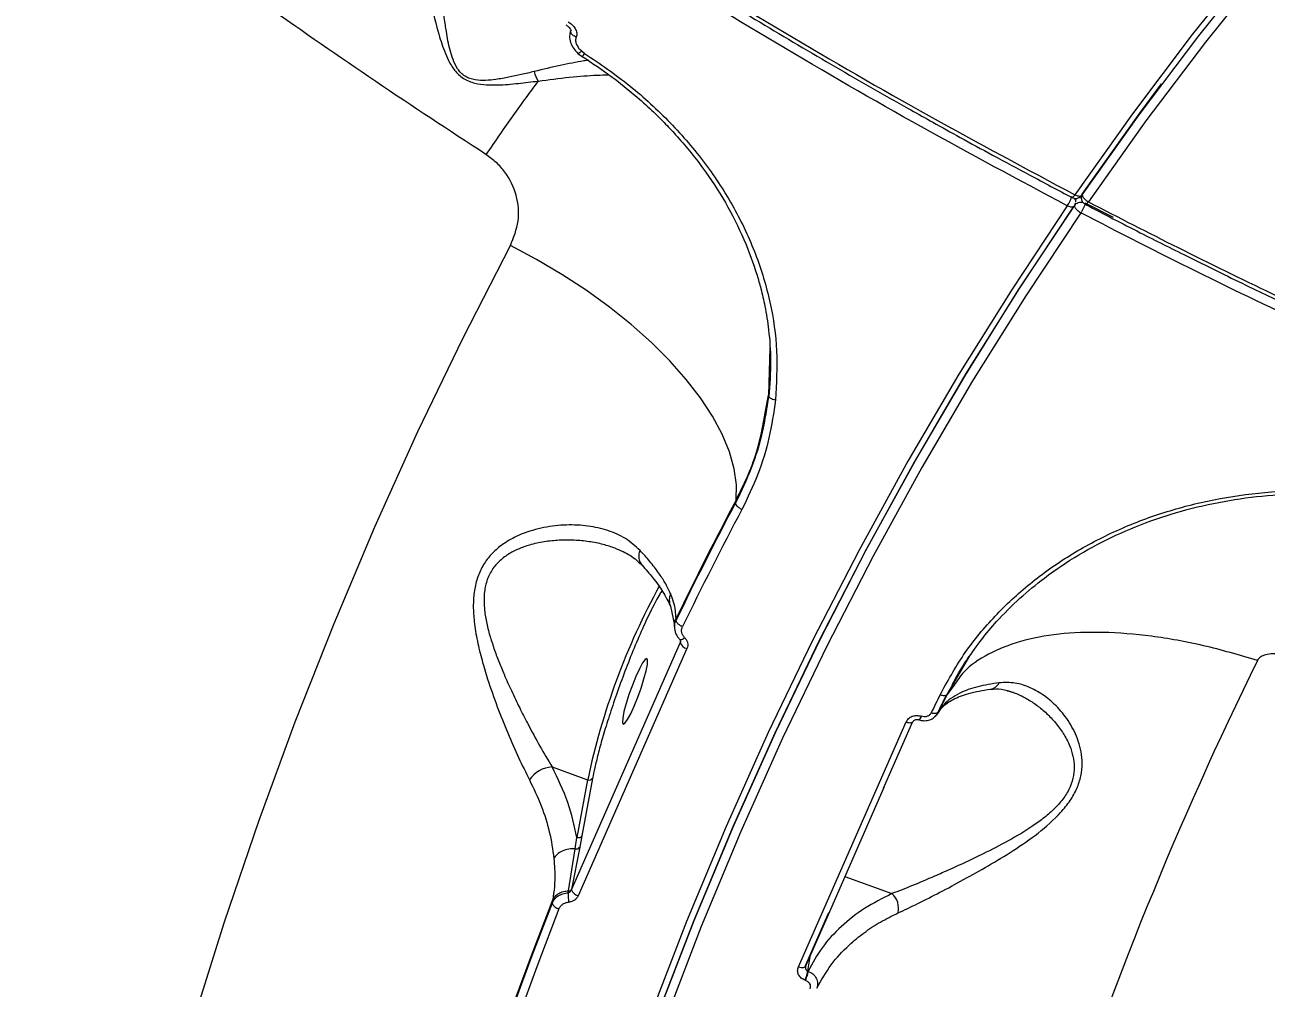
# Model space of a CAD drawing. Header units: millimetres. Extents: x -5609 to 5139, y -3980 to 3221.
# Drawn here: x 1933.6 to 2094, y 530.4 to 654.7 of the extents above; entities that cross this region are included whole.
import ezdxf

# ---------------------------------------------------------------- set-up
doc = ezdxf.new("R2010")
doc.units = ezdxf.units.MM
for name, color, linetype in [('DIKOM_ОБЪЕКТ', 7, 'Continuous'), ('DIKOM_РАЗМЕР_ЗОНА', 7, 'Continuous'), ('DIKOM_РАЗМЕР_ОБЪЕКТА', 7, 'Continuous')]:
    doc.layers.add(name, color=color, linetype=linetype)
doc.styles.add('style1', font='arial.ttf', dxfattribs={"width": 0.8})
doc.dimstyles.new('1-50', dxfattribs={"dimtxt": 300, "dimasz": 200, "dimexe": 100, "dimexo": 0, "dimgap": 100, "dimtad": 1, "dimtxsty": 'style1', "dimcen": 200, "dimclrd": 7, "dimclre": 7, "dimclrt": 7, "dimadec": 1, "dimazin": 2, "dimtfac": 1, "dimtmove": 0, "dimatfit": 2, "dimfxl": 0, "dimlwd": 25, "dimlwe": 18, "dimarcsym": 0})

# ---------------------------------------------------------------- blocks, each defined once
blk = doc.blocks.new('A$Cc336a1e3')
at = {"color": 7, "linetype": 'Continuous', "lineweight": 15}
for p, q in [((4825.26, 1923.96), (4825.8, 1923.56)), ((4826.12, 1923.95), (4825.72, 1924.26)), ((4889.56, 1904.8), (4889.63, 1905.24)), ((4890.26, 1905.54), (4890.41, 1905.76)), ((4849.6, 1878.45), (4849.88, 1879.81)), ((4849.89, 1879.71), (4849.68, 1878.22)), ((4845.68, 1866.3), (4845.63, 1865.95)), ((4837.22, 1852.57), (4837.73, 1850.12)), ((4837.93, 1850.78), (4837.93, 1851.02)), ((4837.73, 1850.12), (4837.74, 1849.87)), ((4824.43, 1815.98), (4838.49, 1847.93)), ((4838.49, 1847.93), (4838.49, 1848.06)), ((4839.34, 1847.12), (4825.29, 1815.2)), ((4873.86, 1842.4), (4872.94, 1841.18)), ((4869.29, 1837.93), (4869.32, 1837.92)), ((4869.61, 1838.38), (4869.63, 1838.37)), ((4871.32, 1838.3), (4871.6, 1838.56)), ((4871.8, 1838.87), (4871.68, 1838.76)), ((4853.74, 1806.03), (4867.66, 1837.64)), ((4864.73, 1829.1), (4868.5, 1837.62)), ((4821.91, 1831.84), (4826.51, 1830.18)), ((4826.51, 1830.18), (4825.12, 1822.74)), ((4827.15, 1830.36), (4825.76, 1822.92)), ((4857.78, 1813.19), (4864.83, 1829.22)), ((4824.92, 1821.27), (4825.12, 1822.74)), ((4825.76, 1822.92), (4825.48, 1821.46)), ((4824.04, 1815.84), (4824.92, 1821.27)), ((4825.48, 1821.46), (4824.44, 1816.06)), ((4824, 1815.59), (4824.04, 1815.84)), ((4824.44, 1816.06), (4824.43, 1815.98)), ((4822, 1814.67), (4821.93, 1814.24)), ((4854.58, 1806), (4857.67, 1813.06)), ((4854.64, 1806), (4854.64, 1806.06)), ((4854.63, 1804.29), (4854.6, 1804.3)), ((4854.98, 1805.48), (4854.95, 1805.49))]:
    blk.add_line(p, q, dxfattribs=at)
at = {"color": 8, "linetype": 'Continuous', "lineweight": 15}
for p, q in [((4889.57, 1905.24), (4889.53, 1904.98)), ((4890.29, 1905.28), (4890.3, 1905.47)), ((4894.46, 1902.77), (4890.79, 1904.62)), ((4850.04, 1885.95), (4849.88, 1879.81)), ((4838.49, 1848.06), (4838.49, 1848.22)), ((4838.51, 1848.14), (4838.49, 1848.06)), ((4872.94, 1841.18), (4875.9, 1846.19)), ((4859.75, 1817.68), (4865.83, 1815.48)), ((4854.68, 1806.16), (4857.78, 1813.19)), ((4854.95, 1805.49), (4855.31, 1807.58))]:
    blk.add_line(p, q, dxfattribs=at)
at = {"color": 7, "linetype": 'Continuous', "lineweight": 15, "flags": 128}
for points in [[(5094, 2063.45), (5082.37, 2059.21), (5070.89, 2054.61), (5059.57, 2049.67), (5048.4, 2044.38), (5037.4, 2038.74), (5026.57, 2032.77), (5015.92, 2026.46), (5005.46, 2019.83), (4995.19, 2012.86), (4985.13, 2005.58), (4975.27, 1997.97), (4965.62, 1990.06), (4956.2, 1981.84), (4947, 1973.31), (4938.04, 1964.49), (4929.32, 1955.38), (4920.83, 1945.99), (4912.6, 1936.32), (4904.63, 1926.38), (4896.91, 1916.17), (4889.46, 1905.7)], [(5095.12, 2062.07), (5083.53, 2057.84), (5072.09, 2053.26), (5060.79, 2048.33), (5049.66, 2043.05), (5038.69, 2037.44), (5027.89, 2031.48), (5017.28, 2025.19), (5006.85, 2018.57), (4996.61, 2011.63), (4986.58, 2004.37), (4976.75, 1996.79), (4967.13, 1988.9), (4957.74, 1980.7), (4948.57, 1972.2), (4939.63, 1963.41), (4930.94, 1954.33), (4922.48, 1944.96), (4914.27, 1935.32), (4906.32, 1925.41), (4898.63, 1915.23), (4891.2, 1904.79)], [(5055.94, 2047.44), (5049.05, 2044.13), (5038.06, 2038.5), (5027.24, 2032.54), (5016.6, 2026.23), (5006.15, 2019.6), (4995.89, 2012.64), (4985.84, 2005.36), (4975.99, 1997.77), (4966.35, 1989.86), (4956.94, 1981.64), (4947.75, 1973.13), (4938.79, 1964.32), (4930.07, 1955.21), (4921.6, 1945.83), (4913.38, 1936.17), (4905.41, 1926.23), (4897.7, 1916.03), (4890.26, 1905.57)], [(4809.04, 1699.28), (4810.46, 1707.52), (4813.08, 1721.1), (4816.02, 1734.55), (4819.28, 1747.85), (4822.86, 1761.01), (4826.75, 1774.01), (4830.95, 1786.85), (4835.46, 1799.51), (4840.28, 1812), (4845.4, 1824.29), (4850.82, 1836.38), (4856.54, 1848.27), (4862.55, 1859.95), (4868.85, 1871.4), (4875.43, 1882.62), (4882.29, 1893.61), (4889.32, 1904.19)], [(4845.68, 1866.3), (4845.73, 1868.25), (4845.44, 1870.33), (4844.83, 1872.52), (4843.89, 1874.78), (4842.64, 1877.11), (4841.09, 1879.48), (4839.24, 1881.87), (4837.12, 1884.26), (4834.75, 1886.63), (4832.15, 1888.95), (4829.33, 1891.2), (4826.34, 1893.37), (4823.19, 1895.43), (4819.91, 1897.36), (4816.54, 1899.15)], [(4850.77, 1879.21), (4850.58, 1879.24), (4850.41, 1879.29), (4850.25, 1879.36), (4850.11, 1879.43), (4850, 1879.52), (4849.93, 1879.62), (4849.89, 1879.71), (4849.88, 1879.81)], [(4832.52, 1839.68), (4832.98, 1840.82), (4833.42, 1842.02), (4833.79, 1843.19), (4834.07, 1844.24), (4834.23, 1845.06), (4834.26, 1845.61), (4834.16, 1845.83), (4833.94, 1845.71), (4833.61, 1845.26), (4833.21, 1844.51), (4832.75, 1843.53), (4832.29, 1842.39), (4831.85, 1841.18), (4831.48, 1840.01), (4831.2, 1838.97), (4831.04, 1838.14), (4831.01, 1837.59), (4831.11, 1837.37), (4831.33, 1837.49), (4831.66, 1837.94), (4832.07, 1838.69), (4832.52, 1839.68)], [(4802.74, 1755.85), (4804.8, 1763.39), (4806.96, 1770.87), (4809.22, 1778.31), (4811.58, 1785.69), (4814.04, 1793.02), (4816.59, 1800.29), (4819.25, 1807.51), (4822, 1814.67)], [(4821.93, 1814.24), (4819.19, 1807.12), (4816.55, 1799.94), (4814.01, 1792.7), (4811.56, 1785.41), (4809.21, 1778.06), (4806.97, 1770.67), (4804.82, 1763.22), (4802.77, 1755.72)], [(4822.8, 1813.5), (4820.07, 1806.39), (4817.43, 1799.22), (4814.89, 1792), (4812.45, 1784.73), (4810.11, 1777.4), (4807.87, 1770.02), (4805.72, 1762.58), (4803.68, 1755.1)]]:
    blk.add_lwpolyline(points, dxfattribs=at)
at = {"color": 8, "linetype": 'Continuous', "lineweight": 15, "flags": 128}
for points in [[(4825.26, 1923.96), (4825.26, 1923.96), (4825.31, 1923.96), (4825.38, 1923.99), (4825.47, 1924.05), (4825.59, 1924.14), (4825.72, 1924.26)], [(4890.41, 1905.78), (4897.86, 1916.24), (4900.66, 1920.02)], [(4888.48, 1904.28), (4881.34, 1893.52), (4874.47, 1882.53), (4867.89, 1871.3), (4861.58, 1859.84), (4855.57, 1848.16), (4849.85, 1836.26), (4844.42, 1824.16), (4839.3, 1811.86), (4834.48, 1799.37), (4829.96, 1786.7), (4825.76, 1773.85), (4821.86, 1760.84), (4818.28, 1747.67), (4815.02, 1734.36), (4812.08, 1720.9), (4809.46, 1707.32), (4808.16, 1699.8)], [(4889.28, 1904.15), (4882.14, 1893.41), (4875.28, 1882.42), (4868.7, 1871.2), (4862.4, 1859.75), (4856.39, 1848.08), (4850.68, 1836.19), (4845.26, 1824.1), (4840.14, 1811.81), (4835.32, 1799.33), (4830.81, 1786.67), (4826.61, 1773.84), (4822.71, 1760.84), (4819.14, 1747.68), (4815.88, 1734.38), (4812.94, 1720.94), (4810.32, 1707.36), (4808.93, 1699.34)], [(4890.22, 1903.37), (4883.1, 1892.65), (4876.25, 1881.69), (4869.69, 1870.49), (4863.4, 1859.06), (4857.41, 1847.42), (4851.7, 1835.56), (4846.3, 1823.49), (4841.19, 1811.23), (4836.38, 1798.77), (4831.88, 1786.14), (4827.69, 1773.33), (4823.8, 1760.36), (4820.24, 1747.24), (4816.98, 1733.96), (4814.05, 1720.55), (4811.44, 1707), (4810, 1698.71)], [(4759.09, 1730.17), (4759.19, 1730.75), (4761.85, 1744.59), (4764.81, 1758.31), (4768.06, 1771.9), (4771.62, 1785.36), (4775.46, 1798.67), (4779.6, 1811.83), (4784.03, 1824.84), (4788.74, 1837.67), (4793.75, 1850.34), (4799.03, 1862.83), (4804.59, 1875.13), (4810.43, 1887.24), (4816.54, 1899.15)], [(4869.61, 1838.38), (4869.54, 1838.25), (4869.48, 1838.14), (4869.43, 1838.05), (4869.38, 1837.98), (4869.33, 1837.94), (4869.3, 1837.93), (4869.29, 1837.93)], [(4869.63, 1838.37), (4869.57, 1838.24), (4869.51, 1838.13), (4869.45, 1838.04), (4869.4, 1837.97), (4869.36, 1837.93), (4869.32, 1837.92), (4869.32, 1837.92)]]:
    blk.add_lwpolyline(points, dxfattribs=at)
at = {"color": 8, "linetype": 'Continuous', "lineweight": 15}
for centre, radius, start, end in [((4825.03, 1924.53), 1.23, 308.1424, 332.0687), ((4834.91, 1859.03), 1.8, 154.9693, 220.0088), ((4917.22, 1810.86), 92.74, 151.405, 167.9756), ((4839.14, 1853.37), 2.08, 156.3214, 202.0229), ((4838.49, 1849), 0.735, 264.9013, 318.5677), ((4878.28, 1843.44), 1.59, 278.88, 332.3078)]:
    blk.add_arc(centre, radius, start, end, dxfattribs=at)
at = {"color": 7, "linetype": 'Continuous', "lineweight": 15}
for centre, radius, start, end in [((4823.21, 1922.33), 3.67, 191.2363, 212.1935), ((5283.86, 1634.52), 495.7, 152.1235, 154.1031), ((5284.2, 1634.01), 496.12, 152.1281, 154.0924), ((5283.94, 1633.71), 494.91, 152.1279, 154.0926), ((4839.58, 1848.23), 1.14, 195.5823, 257.5857), ((5359.51, 1626.26), 497.43, 153.8371, 169.9056), ((5270.6, 1643.25), 444.98, 153.5961, 153.9284), ((5270.92, 1643.61), 444.32, 153.5986, 153.9311), ((5303.82, 1627.26), 481.12, 153.6143, 153.9214), ((4822.14, 1828.05), 3.79, 93.5309, 146.1435), ((4826.72, 1830.65), 0.513, 245.6929, 326.2969), ((4825.07, 1821.73), 0.491, 252.5387, 326.1618), ((4830.89, 1815.29), 6.9, 177.5516, 187.6929), ((4824.06, 1816.29), 0.447, 267.9342, 329.5673), ((4825.54, 1816.34), 1.17, 198.0074, 257.7136), ((4864.15, 1813.59), 2.53, 345.9094, 48.4416), ((4823, 1814.61), 1.13, 198.8186, 259.7694)]:
    blk.add_arc(centre, radius, start, end, dxfattribs=at)
at = {"color": 8, "linetype": 'Continuous', "lineweight": 15}
for points, knots in [([(4578.2, 2367.71), (4576.95, 2365.92), (4573.78, 2361.33), (4569.61, 2353.35), (4566.4, 2345.79), (4564.38, 2339.94), (4563.17, 2336.02), (4562.1, 2332.04), (4561.15, 2327.99), (4560.34, 2323.88), (4559.2, 2317), (4558.21, 2307.17), (4558.04, 2294.13), (4558.93, 2280.76), (4560.85, 2267.11), (4563.69, 2253.55), (4567.34, 2240.14), (4571.69, 2226.94), (4575.67, 2216.57), (4578.79, 2209.13), (4580.74, 2204.65), (4582.77, 2200.18), (4584.88, 2195.7), (4587.06, 2191.23), (4589.31, 2186.76), (4593.64, 2178.43), (4600.43, 2166.24), (4610.28, 2150.21), (4620.92, 2134.33), (4632.29, 2118.64), (4642.84, 2105.09), (4652.25, 2093.65), (4660.28, 2084.26), (4668.52, 2074.99), (4676.94, 2065.87), (4685.54, 2056.88), (4694.28, 2048.05), (4703.17, 2039.38), (4714.39, 2028.78), (4728.15, 2016.36), (4744.67, 2002.24), (4761.66, 1988.49), (4779.06, 1975.16), (4796.84, 1962.27), (4814.93, 1949.86), (4833.28, 1937.96), (4851.86, 1926.61), (4870.59, 1915.78), (4883.17, 1909.06), (4889.46, 1905.7)], [0, 0, 0, 0, 0.017262, 0.044061, 0.070739, 0.081187, 0.091616, 0.102027, 0.112418, 0.122791, 0.133146, 0.163606, 0.193717, 0.223478, 0.25289, 0.281952, 0.308762, 0.335268, 0.361469, 0.370224, 0.378944, 0.38763, 0.396282, 0.404899, 0.413481, 0.422029, 0.452695, 0.482966, 0.512842, 0.542323, 0.571408, 0.589387, 0.607212, 0.624881, 0.642397, 0.659758, 0.676964, 0.694016, 0.710914, 0.740043, 0.769123, 0.798154, 0.827136, 0.856069, 0.884953, 0.913788, 0.942574, 0.971312, 1, 1, 1, 1]), ([(4888.48, 1904.28), (4882.19, 1907.63), (4869.6, 1914.35), (4850.87, 1925.18), (4832.3, 1936.53), (4813.94, 1948.43), (4796.25, 1960.57), (4779.26, 1972.87), (4762.98, 1985.27), (4749.87, 1995.79), (4739.75, 2004.21), (4732.47, 2010.42), (4725.29, 2016.69), (4718.21, 2023.03), (4708.65, 2031.8), (4696.73, 2043.17), (4682.71, 2057.28), (4669.09, 2071.77), (4655.94, 2086.62), (4643.6, 2101.44), (4632.09, 2116.19), (4621.42, 2130.81), (4613.62, 2142.3), (4608.29, 2150.57), (4605.14, 2155.6), (4602.06, 2160.64), (4599.07, 2165.69), (4596.17, 2170.75), (4593.35, 2175.82), (4588.97, 2183.97), (4583.34, 2195.2), (4576.95, 2209.45), (4571.35, 2223.67), (4566.61, 2237.82), (4562.86, 2251.53), (4560.05, 2264.77), (4558.17, 2277.53), (4557.37, 2287.49), (4557.16, 2294.8), (4557.17, 2299.6), (4557.32, 2304.36), (4557.62, 2309.06), (4558.07, 2313.7), (4558.97, 2320.62), (4560.72, 2329.61), (4563.84, 2340.39), (4568.02, 2350.6), (4571.6, 2357.88), (4574.08, 2361.54), (4574.52, 2362.2)], [0, 0, 0, 0, 0.029065, 0.058179, 0.087342, 0.116556, 0.145819, 0.173176, 0.200576, 0.22802, 0.240974, 0.253937, 0.26691, 0.279892, 0.292885, 0.320352, 0.348221, 0.37649, 0.40516, 0.43423, 0.461724, 0.489568, 0.51776, 0.527333, 0.536945, 0.546597, 0.556289, 0.56602, 0.575791, 0.585601, 0.61327, 0.641292, 0.669668, 0.698398, 0.727482, 0.754947, 0.78272, 0.810802, 0.821919, 0.833084, 0.844297, 0.855557, 0.866865, 0.87822, 0.906866, 0.935654, 0.964583, 0.993653, 1, 1, 1, 1]), ([(4813.37, 1910.9), (4808.61, 1914.02), (4799.09, 1920.25), (4785.07, 1929.99), (4771.29, 1939.98), (4757.79, 1950.23), (4745.37, 1960.1), (4733.95, 1969.55), (4723.5, 1978.52), (4713.2, 1987.71), (4703.06, 1997.1), (4693.12, 2006.68), (4683.55, 2016.27), (4674.36, 2025.87), (4665.53, 2035.46), (4656.93, 2045.21), (4648.57, 2055.1), (4640.47, 2065.14), (4633.15, 2074.65), (4626.57, 2083.61), (4620.65, 2092.01), (4614.96, 2100.48), (4609.5, 2109), (4604.28, 2117.58), (4599.32, 2126.2), (4593.67, 2136.61), (4587.61, 2148.81), (4581.45, 2162.74), (4576.19, 2176.62), (4572.95, 2186.43), (4571.59, 2191.55), (4571.42, 2192.17)], [0, 0, 0, 0, 0.040249, 0.080537, 0.120547, 0.160412, 0.200491, 0.233123, 0.266009, 0.29915, 0.332546, 0.366197, 0.400102, 0.4325, 0.465218, 0.498258, 0.531618, 0.565298, 0.5993, 0.627123, 0.655194, 0.683514, 0.712083, 0.740899, 0.769965, 0.799278, 0.846784, 0.894953, 0.943784, 0.993278, 1, 1, 1, 1]), ([(4825.03, 1926.06), (4824.96, 1926.09), (4824.8, 1926.17), (4824.59, 1926.32), (4824.41, 1926.5), (4824.31, 1926.69), (4824.29, 1926.83), (4824.33, 1926.89), (4824.34, 1926.9)], [0, 0, 0, 0, 0.156036, 0.332498, 0.525785, 0.728799, 0.931848, 1, 1, 1, 1]), ([(4826.61, 1923.08), (4826.41, 1923.05), (4825.29, 1922.86), (4822.98, 1922.42), (4820.74, 1921.89), (4819.62, 1921.62)], [0, 0, 0, 0, 0.098008, 0.546452, 1, 1, 1, 1]), ([(4820.11, 1920.38), (4821.48, 1920.56), (4824.2, 1920.92), (4827.28, 1921.15), (4828.75, 1921.18), (4829.24, 1921.2)], [0, 0, 0, 0, 0.399917, 0.796472, 1, 1, 1, 1]), ([(4889.06, 1905.37), (4889.08, 1905.36), (4889.13, 1905.32), (4889.25, 1905.43), (4889.36, 1905.56), (4889.42, 1905.64), (4889.45, 1905.68), (4889.46, 1905.7), (4889.46, 1905.7), (4889.46, 1905.7)], [0, 0, 0, 0, 0.332753, 0.665459, 0.832594, 0.951993, 0.984907, 0.994695, 1, 1, 1, 1]), ([(4889.37, 1905.26), (4889.43, 1905.17), (4889.54, 1905.03), (4889.54, 1904.87), (4889.54, 1904.8)], [0, 0, 0, 0, 0.601127, 1, 1, 1, 1]), ([(4890.43, 1905.62), (4890.44, 1905.57), (4890.48, 1905.45), (4890.6, 1905.27), (4890.72, 1905.15), (4890.78, 1905.09)], [0, 0, 0, 0, 0.32211, 0.661114, 1, 1, 1, 1]), ([(4890.73, 1904.37), (4890.73, 1904.37), (4890.7, 1904.28), (4890.59, 1904.03), (4890.45, 1903.73), (4890.33, 1903.53), (4890.27, 1903.43), (4890.23, 1903.39), (4890.23, 1903.37), (4890.22, 1903.37), (4890.22, 1903.37)], [0, 0, 0, 0, 0.019667, 0.34584, 0.672095, 0.835922, 0.951984, 0.984521, 0.994352, 1, 1, 1, 1]), ([(4891.2, 1904.79), (4891.2, 1904.79), (4891.19, 1904.78), (4891.13, 1904.69), (4891.01, 1904.54), (4890.89, 1904.43), (4890.86, 1904.45), (4890.85, 1904.45)], [0, 0, 0, 0, 0.007271, 0.062195, 0.423557, 0.846249, 1, 1, 1, 1]), ([(4845.68, 1866.3), (4846.22, 1867.37), (4847.3, 1869.52), (4848.79, 1873.55), (4849.29, 1876.58), (4849.6, 1878.45)], [0, 0, 0, 0, 0.279339, 0.557999, 1, 1, 1, 1]), ([(4830.07, 1860.07), (4829.56, 1860.24), (4828.47, 1860.6), (4826.7, 1860.94), (4824.79, 1861.13), (4822.85, 1861.13), (4820.9, 1860.93), (4819.13, 1860.55), (4817.57, 1860), (4816.22, 1859.31), (4815, 1858.38), (4814.01, 1857.16), (4813.36, 1855.68), (4813.09, 1854.02), (4813.13, 1852.29), (4813.41, 1850.55), (4813.85, 1848.82), (4814.4, 1847.12), (4815.02, 1845.44), (4815.77, 1843.63), (4816.67, 1841.62), (4817.7, 1839.51), (4818.93, 1837.1), (4820.34, 1834.48), (4821.39, 1832.72), (4821.91, 1831.84)], [0, 0, 0, 0, 0.043616, 0.092064, 0.140909, 0.189525, 0.237123, 0.284158, 0.32013, 0.355966, 0.391937, 0.427694, 0.463658, 0.499442, 0.535328, 0.571072, 0.607004, 0.642668, 0.678283, 0.714029, 0.760362, 0.810562, 0.856906, 0.928507, 1, 1, 1, 1]), ([(4836.12, 1854.59), (4836.02, 1854.44), (4835.62, 1853.83), (4834.76, 1852.19), (4833.59, 1849.73), (4832.37, 1846.87), (4831.19, 1843.86), (4830.11, 1840.88), (4829.19, 1838.1), (4828.43, 1835.63), (4827.86, 1833.52), (4827.43, 1831.77), (4827.24, 1830.81), (4827.15, 1830.36)], [0, 0, 0, 0, 0.034184, 0.143528, 0.255304, 0.367081, 0.476428, 0.581211, 0.67982, 0.771245, 0.855029, 0.931177, 1, 1, 1, 1]), ([(4837.76, 1849.85), (4837.75, 1849.95), (4837.73, 1850.27), (4837.85, 1850.57), (4837.93, 1850.78)], [0, 0, 0, 0, 0.323537, 1, 1, 1, 1]), ([(4837.76, 1850.12), (4837.75, 1850.22), (4837.73, 1850.53), (4837.85, 1850.82), (4837.93, 1851.02)], [0, 0, 0, 0, 0.307929, 1, 1, 1, 1]), ([(4913.05, 1845.59), (4910.7, 1846.27), (4906.01, 1847.63), (4899.29, 1848.81), (4892.99, 1849.32), (4887.29, 1849.09), (4882.29, 1848.15), (4878.19, 1846.48), (4875.31, 1844.56), (4874.25, 1842.98), (4873.86, 1842.4)], [0, 0, 0, 0, 0.131925, 0.263845, 0.395766, 0.527689, 0.659612, 0.791534, 0.923454, 1, 1, 1, 1]), ([(4838.52, 1848.11), (4838.52, 1848.08), (4838.53, 1848.02), (4838.5, 1847.96), (4838.49, 1847.93)], [0, 0, 0, 0, 0.389391, 1, 1, 1, 1]), ([(4880.72, 1841.67), (4881.07, 1841.58), (4881.88, 1841.38), (4883.11, 1840.74), (4884.42, 1839.92), (4885.66, 1838.91), (4886.83, 1837.72), (4887.86, 1836.37), (4888.65, 1834.97), (4889.16, 1833.57), (4889.41, 1832.2), (4889.35, 1830.75), (4888.91, 1829.26), (4888.07, 1827.81), (4886.9, 1826.48), (4885.53, 1825.28), (4883.53, 1823.83), (4880.85, 1822.25), (4877.96, 1820.77), (4875.44, 1819.57), (4873.35, 1818.61), (4870.98, 1817.57), (4868.41, 1816.48), (4866.69, 1815.81), (4865.83, 1815.48)], [0, 0, 0, 0, 0.034886, 0.081158, 0.12738, 0.173669, 0.220817, 0.266969, 0.312368, 0.346766, 0.380611, 0.414286, 0.447531, 0.480718, 0.514487, 0.548338, 0.582735, 0.652013, 0.721789, 0.768161, 0.816146, 0.861373, 0.930735, 1, 1, 1, 1]), ([(4871.8, 1838.87), (4871.69, 1838.66), (4871.57, 1838.43), (4871.35, 1838.3), (4871.34, 1838.3)], [0, 0, 0, 0, 0.941447, 1, 1, 1, 1]), ([(4867.66, 1837.64), (4867.77, 1837.6), (4868.01, 1837.54), (4868.32, 1837.54), (4868.51, 1837.6), (4868.54, 1837.67), (4868.55, 1837.69)], [0, 0, 0, 0, 0.288614, 0.59993, 0.911122, 1, 1, 1, 1])]:
    blk.add_open_spline(points, degree=3, knots=knots, dxfattribs=at)
at = {"color": 7, "linetype": 'Continuous', "lineweight": 15}
for points, knots in [([(4559.57, 2318.69), (4559.13, 2315.46), (4558.12, 2308.02), (4557.88, 2295.73), (4558.62, 2281.96), (4560.31, 2269.29), (4562.52, 2257.94), (4564.92, 2247.97), (4567.83, 2237.78), (4571.15, 2227.74), (4574.98, 2217.46), (4579.96, 2205.39), (4586.6, 2191.07), (4595.03, 2174.97), (4604.47, 2158.73), (4614.89, 2142.42), (4626.27, 2126.07), (4638.56, 2109.72), (4651.74, 2093.43), (4665.77, 2077.25), (4680.59, 2061.23), (4696.15, 2045.43), (4712.41, 2029.89), (4729.33, 2014.66), (4746.86, 1999.78), (4764.94, 1985.29), (4783.5, 1971.24), (4800.89, 1958.84), (4816.94, 1947.97), (4831.55, 1938.51), (4844.64, 1930.42), (4856.06, 1923.63), (4863.38, 1919.41), (4868.38, 1916.59), (4871.33, 1914.94), (4874.85, 1912.99), (4879.02, 1910.71), (4883.84, 1908.12), (4887.28, 1906.31), (4889.1, 1905.34)], [0, 0, 0, 0, 0.027389, 0.062923, 0.098461, 0.134071, 0.157765, 0.181452, 0.205572, 0.229702, 0.251297, 0.276191, 0.311718, 0.347318, 0.382848, 0.418367, 0.453886, 0.489404, 0.524924, 0.560518, 0.596048, 0.631564, 0.667079, 0.702594, 0.738111, 0.773701, 0.809233, 0.844748, 0.871267, 0.897785, 0.924305, 0.941808, 0.958909, 0.963261, 0.968323, 0.974533, 0.981894, 0.990387, 1, 1, 1, 1]), ([(4806.04, 1931.26), (4806.4, 1929.78), (4806.93, 1927.54), (4807.81, 1924.68), (4808.52, 1923.01), (4809.14, 1921.97), (4809.83, 1921.2), (4810.46, 1920.71), (4811.18, 1920.34), (4812.18, 1920.03), (4813.42, 1919.87), (4815.32, 1919.87), (4817.58, 1920.07), (4819.27, 1920.28), (4820.11, 1920.38)], [0, 0, 0, 0, 0.244587, 0.368648, 0.431111, 0.49468, 0.526976, 0.55935, 0.591809, 0.624112, 0.687628, 0.750688, 0.875699, 1, 1, 1, 1]), ([(4819.62, 1921.62), (4819.05, 1921.48), (4817.99, 1921.22), (4816.33, 1920.86), (4814.8, 1920.59), (4813.35, 1920.44), (4812.2, 1920.47), (4811.29, 1920.69), (4810.66, 1920.99), (4810.11, 1921.44), (4809.55, 1922.16), (4809.09, 1923.16), (4808.72, 1924.37), (4808.46, 1925.58), (4808.27, 1926.66), (4808.12, 1927.66), (4807.99, 1928.57), (4807.88, 1929.48), (4807.78, 1930.39), (4807.71, 1930.98), (4807.68, 1931.3)], [0, 0, 0, 0, 0.090904, 0.171834, 0.255224, 0.317988, 0.379177, 0.40915, 0.438583, 0.467917, 0.497832, 0.55899, 0.621105, 0.683897, 0.747281, 0.792137, 0.844698, 0.897084, 0.943676, 1, 1, 1, 1]), ([(4824.01, 1928.04), (4824.19, 1927.91), (4824.53, 1927.67), (4824.91, 1927.17), (4825.1, 1926.71), (4825.12, 1926.32), (4825.06, 1926.15), (4825.03, 1926.06)], [0, 0, 0, 0, 0.249812, 0.49951, 0.748949, 0.874277, 1, 1, 1, 1]), ([(4823.69, 1927.64), (4823.8, 1927.57), (4824.01, 1927.42), (4824.22, 1927.2), (4824.32, 1927.03), (4824.34, 1926.95), (4824.33, 1926.92), (4824.33, 1926.91)], [0, 0, 0, 0, 0.338666, 0.642148, 0.875736, 0.952679, 1, 1, 1, 1]), ([(4824.33, 1926.91), (4824.26, 1926.67), (4824.11, 1926.17), (4824.26, 1925.36), (4824.64, 1924.59), (4825.05, 1924.18), (4825.26, 1923.96)], [0, 0, 0, 0, 0.238775, 0.485949, 0.738017, 1, 1, 1, 1]), ([(4825.03, 1926.06), (4825.01, 1925.98), (4824.96, 1925.83), (4824.95, 1925.5), (4825.06, 1925.09), (4825.33, 1924.64), (4825.59, 1924.38), (4825.72, 1924.26)], [0, 0, 0, 0, 0.122844, 0.250863, 0.500339, 0.750328, 1, 1, 1, 1]), ([(4825.81, 1923.56), (4827.12, 1922.69), (4829.48, 1921.12), (4832.45, 1918.73), (4834.66, 1916.75), (4836.4, 1915.05), (4838.66, 1912.64), (4841.44, 1909.24), (4844.4, 1904.71), (4846.75, 1900.05), (4848.13, 1896.3), (4848.94, 1893.42), (4849.48, 1891.07), (4849.96, 1887.98), (4850.25, 1884.06), (4850.04, 1881.19), (4849.93, 1879.62)], [0, 0, 0, 0, 0.083046, 0.150543, 0.203046, 0.24297, 0.282175, 0.383104, 0.484204, 0.585845, 0.681973, 0.717058, 0.762936, 0.825186, 0.904312, 1, 1, 1, 1]), ([(4826.12, 1923.95), (4828.11, 1922.6), (4832.07, 1919.9), (4837.29, 1915.06), (4841.82, 1909.78), (4845.53, 1904.07), (4848.36, 1898.06), (4850.21, 1891.84), (4851.14, 1885.51), (4850.89, 1881.31), (4850.77, 1879.21)], [0, 0, 0, 0, 0.125121, 0.249775, 0.375244, 0.499699, 0.625033, 0.749554, 0.874298, 1, 1, 1, 1]), ([(4820.11, 1920.38), (4819.59, 1919.68), (4818.56, 1918.29), (4816.88, 1915.95), (4815.16, 1913.5), (4813.96, 1911.76), (4813.37, 1910.9)], [0, 0, 0, 0, 0.260809, 0.514963, 0.761581, 1, 1, 1, 1]), ([(4816.54, 1899.15), (4816.95, 1900.19), (4817.77, 1902.24), (4817.47, 1905.63), (4816.24, 1908.2), (4814.75, 1909.91), (4813.83, 1910.57), (4813.37, 1910.9)], [0, 0, 0, 0, 0.263269, 0.518656, 0.76311, 0.882396, 1, 1, 1, 1]), ([(4888.48, 1904.28), (4888.48, 1904.28), (4888.49, 1904.29), (4888.56, 1904.39), (4888.69, 1904.6), (4888.86, 1904.94), (4889, 1905.28), (4889.04, 1905.44), (4889.05, 1905.52)], [0, 0, 0, 0, 0.003984, 0.035989, 0.250409, 0.500321, 0.750161, 1, 1, 1, 1]), ([(4889.08, 1905.35), (4889.16, 1905.32), (4889.33, 1905.24), (4889.65, 1905.22), (4889.97, 1905.32), (4890.19, 1905.44), (4890.26, 1905.54), (4890.26, 1905.54)], [0, 0, 0, 0, 0.198525, 0.441525, 0.711201, 0.997386, 1, 1, 1, 1]), ([(4889.46, 1905.7), (4889.54, 1905.66), (4889.7, 1905.59), (4889.92, 1905.54), (4890.11, 1905.53), (4890.21, 1905.56), (4890.26, 1905.57)], [0, 0, 0, 0, 0.261454, 0.500011, 0.753066, 1, 1, 1, 1]), ([(4890.26, 1905.57), (4890.3, 1905.6), (4890.38, 1905.65), (4890.4, 1905.74), (4890.41, 1905.78)], [0, 0, 0, 0, 0.493612, 1, 1, 1, 1]), ([(4890.31, 1905.47), (4890.3, 1905.44), (4890.27, 1905.32), (4890.29, 1905.16), (4890.33, 1905.01), (4890.37, 1904.91), (4890.4, 1904.85), (4890.42, 1904.81), (4890.44, 1904.78), (4890.46, 1904.76), (4890.46, 1904.75), (4890.47, 1904.74), (4890.48, 1904.73), (4890.48, 1904.73), (4890.49, 1904.72), (4890.49, 1904.72)], [0, 0, 0, 0, 0.145776, 0.427183, 0.606441, 0.725873, 0.807556, 0.86461, 0.904338, 0.932445, 0.952222, 0.966289, 0.9762, 0.983204, 1, 1, 1, 1]), ([(4889.28, 1904.15), (4889.23, 1904.13), (4889.13, 1904.1), (4888.94, 1904.11), (4888.72, 1904.17), (4888.56, 1904.24), (4888.48, 1904.28)], [0, 0, 0, 0, 0.246809, 0.499947, 0.738529, 1, 1, 1, 1]), ([(4889.43, 1904.36), (4889.42, 1904.31), (4889.4, 1904.22), (4889.32, 1904.17), (4889.28, 1904.15)], [0, 0, 0, 0, 0.506233, 1, 1, 1, 1]), ([(4889.38, 1904.25), (4889.4, 1904.28), (4889.5, 1904.39), (4889.53, 1904.54), (4889.55, 1904.66)], [0, 0, 0, 0, 0.219274, 1, 1, 1, 1]), ([(4889.43, 1904.35), (4889.49, 1904.42), (4889.61, 1904.57), (4889.88, 1904.7), (4890.19, 1904.76), (4890.4, 1904.73), (4890.5, 1904.72)], [0, 0, 0, 0, 0.250034, 0.500017, 0.750075, 1, 1, 1, 1]), ([(4889.8, 1903.67), (4889.74, 1903.72), (4889.62, 1903.84), (4889.5, 1904.03), (4889.43, 1904.21), (4889.43, 1904.31), (4889.43, 1904.35)], [0, 0, 0, 0, 0.250024, 0.499967, 0.761303, 1, 1, 1, 1]), ([(4890.22, 1903.37), (4890.15, 1903.41), (4889.99, 1903.5), (4889.86, 1903.61), (4889.8, 1903.67)], [0, 0, 0, 0, 0.500052, 1, 1, 1, 1]), ([(4890.49, 1904.72), (4890.49, 1904.71), (4890.51, 1904.69), (4890.56, 1904.63), (4890.66, 1904.54), (4890.75, 1904.47), (4890.82, 1904.44), (4890.82, 1904.44)], [0, 0, 0, 0, 0.0356, 0.217958, 0.519652, 0.979602, 1, 1, 1, 1]), ([(4890.78, 1905.09), (4890.84, 1905.04), (4890.97, 1904.92), (4891.13, 1904.84), (4891.2, 1904.79)], [0, 0, 0, 0, 0.499975, 1, 1, 1, 1]), ([(4890.84, 1904.44), (4893.2, 1903.22), (4897.54, 1900.97), (4903.51, 1897.98), (4908.36, 1895.59), (4912.31, 1893.67), (4915.76, 1892.02), (4920.66, 1889.71), (4927.17, 1886.7), (4937.41, 1882.12), (4949.78, 1876.83), (4965.15, 1870.67), (4981.36, 1864.64), (4998.36, 1858.86), (5014.96, 1853.75), (5031.1, 1849.31), (5046.78, 1845.51), (5062.19, 1842.29), (5075.45, 1839.98), (5086.64, 1838.36), (5095.87, 1837.23), (5104.95, 1836.35), (5113.96, 1835.69), (5122.69, 1835.28), (5130.67, 1835.11), (5138.22, 1835.14), (5145.58, 1835.34), (5153.14, 1835.76), (5160.52, 1836.37), (5167.66, 1837.18), (5176.54, 1838.45), (5187, 1840.43), (5198.73, 1843.41), (5209.69, 1846.98), (5219.88, 1851.09), (5229.31, 1855.7), (5238.12, 1860.88), (5245.96, 1866.37), (5252.89, 1872.1), (5257.05, 1876.05), (5259.03, 1878.14), (5259.08, 1878.2)], [0, 0, 0, 0, 0.015546, 0.028661, 0.039297, 0.047455, 0.054642, 0.061955, 0.079635, 0.097435, 0.129222, 0.161009, 0.19885, 0.236692, 0.274542, 0.310754, 0.346896, 0.38302, 0.419145, 0.441854, 0.464562, 0.487271, 0.509981, 0.533227, 0.555009, 0.572979, 0.593858, 0.615167, 0.63604, 0.656687, 0.677336, 0.71519, 0.753045, 0.790902, 0.827068, 0.863293, 0.899439, 0.935582, 0.967389, 0.999199, 1, 1, 1, 1]), ([(4891.2, 1904.79), (4895.07, 1902.8), (4902.98, 1898.73), (4915.17, 1892.79), (4927.94, 1886.83), (4938.7, 1882.07), (4947.29, 1878.42), (4953.56, 1875.83), (4959.94, 1873.26), (4966.42, 1870.73), (4973, 1868.24), (4979.68, 1865.79), (4988.57, 1862.65), (4999.61, 1858.95), (5012.69, 1854.9), (5025.72, 1851.2), (5038.16, 1847.99), (5049.93, 1845.26), (5058.29, 1843.53), (5063.79, 1842.47), (5066.59, 1841.95), (5069.35, 1841.45), (5072.1, 1840.97), (5074.82, 1840.52), (5081.21, 1839.5), (5091.01, 1838.12), (5103.85, 1836.75), (5115.91, 1835.88), (5126.8, 1835.46), (5136.59, 1835.39), (5143.31, 1835.55), (5147.66, 1835.74), (5149.83, 1835.85), (5151.96, 1835.98), (5154.06, 1836.12), (5156.12, 1836.27), (5162.56, 1836.81), (5173.04, 1838.04), (5186.93, 1840.58), (5199.85, 1843.89), (5211.87, 1847.84), (5219.17, 1851.06), (5222.79, 1852.66)], [0, 0, 0, 0, 0.030416, 0.062321, 0.095715, 0.130599, 0.146746, 0.163192, 0.17994, 0.196988, 0.214335, 0.231983, 0.249932, 0.285036, 0.320141, 0.355245, 0.390845, 0.422279, 0.453078, 0.461039, 0.468957, 0.476831, 0.484662, 0.492449, 0.500192, 0.539822, 0.577953, 0.614583, 0.649713, 0.679388, 0.707901, 0.715177, 0.722374, 0.72949, 0.736527, 0.743485, 0.750362, 0.802052, 0.85286, 0.902788, 0.951835, 1, 1, 1, 1]), ([(5221.81, 1851.24), (5218.44, 1849.74), (5211.64, 1846.73), (5200.52, 1842.98), (5189.99, 1840.15), (5180.27, 1838.1), (5173.74, 1837), (5169.23, 1836.36), (5166.87, 1836.05), (5164.48, 1835.76), (5162.07, 1835.49), (5159.64, 1835.24), (5155.03, 1834.82), (5148.01, 1834.33), (5138.26, 1833.99), (5127.8, 1833.99), (5117.07, 1834.35), (5106.14, 1835.07), (5098.04, 1835.84), (5092.59, 1836.46), (5089.99, 1836.77), (5087.36, 1837.11), (5084.7, 1837.46), (5082, 1837.84), (5079.28, 1838.24), (5075.52, 1838.82), (5070.57, 1839.63), (5064.26, 1840.76), (5057.46, 1842.07), (5050.16, 1843.6), (5042.35, 1845.36), (5034.41, 1847.29), (5026.37, 1849.37), (5018.38, 1851.57), (5010.21, 1853.95), (5001.99, 1856.48), (4993.73, 1859.16), (4982.67, 1862.91), (4968.89, 1867.92), (4952.48, 1874.38), (4936.39, 1881.18), (4920.65, 1888.3), (4905.29, 1895.64), (4895.2, 1900.81), (4890.22, 1903.37)], [0, 0, 0, 0, 0.044927, 0.090622, 0.137084, 0.168171, 0.199593, 0.207878, 0.216187, 0.224517, 0.232871, 0.241248, 0.249648, 0.280065, 0.31198, 0.345397, 0.380313, 0.41228, 0.445409, 0.453006, 0.460662, 0.468376, 0.476149, 0.48398, 0.49187, 0.499818, 0.516528, 0.534484, 0.553687, 0.574136, 0.595832, 0.618775, 0.63975, 0.661817, 0.683883, 0.70595, 0.728016, 0.750082, 0.794201, 0.837333, 0.87948, 0.92064, 0.960813, 1, 1, 1, 1]), ([(4849.88, 1879.81), (4849.65, 1878.21), (4849.18, 1875.02), (4847.75, 1870.36), (4846.34, 1867.42), (4845.63, 1865.95)], [0, 0, 0, 0, 0.33402, 0.665983, 1, 1, 1, 1]), ([(4850.77, 1879.21), (4850.54, 1877.58), (4850.06, 1874.32), (4848.61, 1869.58), (4847.17, 1866.58), (4846.44, 1865.08)], [0, 0, 0, 0, 0.333967, 0.666112, 1, 1, 1, 1]), ([(4872.04, 1841.13), (4873, 1842.88), (4874.92, 1846.37), (4878.77, 1851.09), (4883.27, 1855.35), (4888.39, 1859.03), (4894.05, 1862.11), (4900.13, 1864.53), (4906.54, 1866.27), (4913.17, 1867.31), (4919.91, 1867.66), (4926.62, 1867.31), (4933.22, 1866.34), (4937.4, 1865.16), (4939.49, 1864.57)], [0, 0, 0, 0, 0.08342, 0.1666, 0.249542, 0.333041, 0.416016, 0.49951, 0.582694, 0.66594, 0.749583, 0.832831, 0.916287, 1, 1, 1, 1]), ([(4875.6, 1845.77), (4876.19, 1846.62), (4877.33, 1848.27), (4879.58, 1850.92), (4882.26, 1853.6), (4885.79, 1856.51), (4889.9, 1859.29), (4894.73, 1861.83), (4899.87, 1863.9), (4905.25, 1865.48), (4910.8, 1866.54), (4915.47, 1867.01), (4919.18, 1867.13), (4922.02, 1867.11), (4925.26, 1866.94), (4929.21, 1866.51), (4934.01, 1865.68), (4937.36, 1864.72), (4939.17, 1864.2)], [0, 0, 0, 0, 0.048131, 0.093279, 0.156734, 0.217134, 0.294731, 0.371928, 0.449708, 0.527323, 0.604551, 0.681687, 0.719359, 0.756161, 0.797988, 0.852409, 0.91993, 1, 1, 1, 1]), ([(4846.44, 1865.08), (4846.33, 1865.14), (4846.1, 1865.25), (4845.82, 1865.49), (4845.64, 1865.74), (4845.63, 1865.88), (4845.63, 1865.95)], [0, 0, 0, 0, 0.240697, 0.50001, 0.759375, 1, 1, 1, 1]), ([(4833.28, 1859.79), (4832.68, 1860.33), (4831.48, 1861.41), (4829.15, 1862.42), (4826.58, 1863), (4823.78, 1863.14), (4820.86, 1862.82), (4818.38, 1862.11), (4816.48, 1861.2), (4815.12, 1860.3), (4813.91, 1859.19), (4812.91, 1857.79), (4812.2, 1856.18), (4811.81, 1854.41), (4811.7, 1852.53), (4811.84, 1850.42), (4812.23, 1848.09), (4812.84, 1845.6), (4813.7, 1842.76), (4814.82, 1839.59), (4816.18, 1836.2), (4817.59, 1832.98), (4818.52, 1831.11), (4818.99, 1830.17)], [0, 0, 0, 0, 0.060846, 0.121612, 0.183355, 0.24519, 0.307739, 0.370551, 0.403624, 0.434355, 0.467556, 0.498925, 0.531461, 0.563761, 0.594639, 0.627846, 0.669955, 0.711773, 0.75355, 0.815744, 0.877335, 0.938873, 1, 1, 1, 1]), ([(4830.08, 1860.07), (4830.76, 1859.78), (4832.13, 1859.21), (4833.07, 1858.31), (4833.54, 1857.87)], [0, 0, 0, 0, 0.501439, 1, 1, 1, 1]), ([(4837.23, 1854.2), (4837, 1854.68), (4836.58, 1855.55), (4835.66, 1856.95), (4834.61, 1858.33), (4833.71, 1859.31), (4833.28, 1859.79)], [0, 0, 0, 0, 0.270995, 0.498449, 0.759281, 1, 1, 1, 1]), ([(4833.54, 1857.87), (4834.01, 1857.33), (4835.05, 1856.15), (4836.34, 1854.36), (4836.91, 1853.2), (4837.22, 1852.57)], [0, 0, 0, 0, 0.27993, 0.6146, 1, 1, 1, 1]), ([(4837.93, 1851.02), (4837.91, 1851.34), (4837.88, 1852), (4837.66, 1853.1), (4837.37, 1853.84), (4837.23, 1854.2)], [0, 0, 0, 0, 0.327612, 0.671343, 1, 1, 1, 1]), ([(4838.77, 1849.95), (4838.66, 1850), (4838.42, 1850.11), (4838.14, 1850.34), (4837.95, 1850.58), (4837.94, 1850.71), (4837.93, 1850.78)], [0, 0, 0, 0, 0.240578, 0.499979, 0.75938, 1, 1, 1, 1]), ([(4837.73, 1849.91), (4837.74, 1849.75), (4837.76, 1849.45), (4837.9, 1849.02), (4838.12, 1848.61), (4838.32, 1848.38), (4838.43, 1848.27)], [0, 0, 0, 0, 0.253312, 0.503991, 0.753627, 1, 1, 1, 1]), ([(4839.04, 1848.52), (4838.96, 1848.62), (4838.78, 1848.83), (4838.65, 1849.2), (4838.63, 1849.59), (4838.72, 1849.83), (4838.77, 1849.95)], [0, 0, 0, 0, 0.249777, 0.499648, 0.749436, 1, 1, 1, 1]), ([(4838.43, 1848.27), (4838.46, 1848.23), (4838.52, 1848.15), (4838.52, 1848.09), (4838.52, 1848.06)], [0, 0, 0, 0, 0.501081, 1, 1, 1, 1]), ([(4839.04, 1848.52), (4839.13, 1848.42), (4839.3, 1848.21), (4839.43, 1847.85), (4839.46, 1847.48), (4839.38, 1847.24), (4839.34, 1847.12)], [0, 0, 0, 0, 0.249763, 0.49974, 0.749621, 1, 1, 1, 1]), ([(4916.6, 1846.09), (4916.32, 1846.19), (4915.76, 1846.4), (4914.8, 1846.47), (4913.97, 1846.32), (4913.44, 1846.04), (4913.18, 1845.81), (4913.09, 1845.66), (4913.05, 1845.59)], [0, 0, 0, 0, 0.237301, 0.475229, 0.72569, 0.858817, 0.931774, 1, 1, 1, 1]), ([(4873.6, 1842.44), (4874.18, 1843.51), (4874.79, 1844.64), (4875.56, 1845.71), (4875.6, 1845.77)], [0, 0, 0, 0, 0.948019, 1, 1, 1, 1]), ([(4866.6, 1812.98), (4867.44, 1813.37), (4869.12, 1814.16), (4872.01, 1815.63), (4875.06, 1817.26), (4878.26, 1819.05), (4881.52, 1821.02), (4884.75, 1823.24), (4887.01, 1825.22), (4888.27, 1826.7), (4889.03, 1827.73), (4889.77, 1829.05), (4890.29, 1830.69), (4890.45, 1832.29), (4890.29, 1833.8), (4889.81, 1835.62), (4888.81, 1837.61), (4887.28, 1839.56), (4885.55, 1841.08), (4883.68, 1842.14), (4881.73, 1842.77), (4880.37, 1842.72), (4879.69, 1842.7)], [0, 0, 0, 0, 0.061682, 0.123291, 0.185445, 0.247396, 0.309952, 0.372872, 0.436184, 0.45288, 0.469034, 0.500336, 0.531601, 0.564398, 0.596086, 0.627822, 0.690397, 0.752902, 0.814683, 0.876292, 0.938242, 1, 1, 1, 1]), ([(4879.69, 1842.7), (4878.73, 1842.55), (4876.78, 1842.25), (4874.8, 1841.51), (4873.4, 1840.69), (4872.44, 1839.87), (4872.02, 1839.21), (4871.8, 1838.87)], [0, 0, 0, 0, 0.245042, 0.499067, 0.660427, 0.827404, 1, 1, 1, 1]), ([(4871.59, 1838.53), (4871.82, 1838.9), (4872.28, 1839.66), (4873.68, 1840.6), (4875.66, 1841.39), (4877.55, 1841.71), (4878.52, 1841.87)], [0, 0, 0, 0, 0.233761, 0.478811, 0.733004, 1, 1, 1, 1]), ([(4872.82, 1841.07), (4872.77, 1841.06), (4872.68, 1841.02), (4872.48, 1841.02), (4872.26, 1841.06), (4872.11, 1841.11), (4872.04, 1841.13)], [0, 0, 0, 0, 0.254339, 0.511203, 0.762211, 1, 1, 1, 1]), ([(4872.94, 1841.18), (4872.93, 1841.16), (4872.9, 1841.12), (4872.85, 1841.09), (4872.82, 1841.07)], [0, 0, 0, 0, 0.488799, 1, 1, 1, 1]), ([(4878.52, 1841.87), (4879, 1841.9), (4879.96, 1841.96), (4880.99, 1841.63), (4881.51, 1841.47)], [0, 0, 0, 0, 0.499006, 1, 1, 1, 1]), ([(4867.66, 1837.64), (4867.75, 1837.79), (4867.93, 1838.1), (4868.44, 1838.4), (4868.93, 1838.49), (4869.32, 1838.46), (4869.51, 1838.41), (4869.61, 1838.38)], [0, 0, 0, 0, 0.249608, 0.499125, 0.748772, 0.874535, 1, 1, 1, 1]), ([(4868.57, 1837.69), (4868.59, 1837.74), (4868.65, 1837.83), (4868.8, 1837.92), (4868.94, 1837.96), (4869.06, 1837.97), (4869.18, 1837.97), (4869.25, 1837.94), (4869.29, 1837.93)], [0, 0, 0, 0, 0.251153, 0.501196, 0.625624, 0.750239, 0.874866, 1, 1, 1, 1]), ([(4869.32, 1837.92), (4869.52, 1837.87), (4869.91, 1837.77), (4870.55, 1837.85), (4871.05, 1838.03), (4871.26, 1838.24), (4871.32, 1838.3)], [0, 0, 0, 0, 0.284871, 0.577459, 0.878113, 1, 1, 1, 1]), ([(4870.9, 1838.82), (4870.83, 1838.72), (4870.71, 1838.53), (4870.38, 1838.35), (4870, 1838.28), (4869.75, 1838.34), (4869.63, 1838.37)], [0, 0, 0, 0, 0.249834, 0.499804, 0.749903, 1, 1, 1, 1]), ([(4871.68, 1838.76), (4871.63, 1838.74), (4871.54, 1838.71), (4871.34, 1838.71), (4871.12, 1838.74), (4870.97, 1838.79), (4870.9, 1838.82)], [0, 0, 0, 0, 0.254515, 0.511269, 0.762331, 1, 1, 1, 1]), ([(4825.12, 1822.74), (4824.8, 1824.24), (4824.15, 1827.24), (4822.66, 1830.31), (4821.91, 1831.84)], [0, 0, 0, 0, 0.499111, 1, 1, 1, 1]), ([(4818.99, 1830.17), (4819.53, 1829.05), (4820.6, 1826.81), (4821.67, 1823.38), (4821.99, 1821.14), (4822.15, 1819.99)], [0, 0, 0, 0, 0.326007, 0.652893, 1, 1, 1, 1]), ([(4825.12, 1822.74), (4825.18, 1822.72), (4825.28, 1822.7), (4825.41, 1822.7), (4825.5, 1822.72), (4825.59, 1822.76), (4825.69, 1822.82), (4825.73, 1822.88), (4825.76, 1822.92)], [0, 0, 0, 0, 0.239456, 0.368401, 0.500054, 0.631722, 0.760509, 1, 1, 1, 1]), ([(4824.92, 1821.27), (4824.64, 1821.27), (4824.05, 1821.27), (4823.21, 1821), (4822.52, 1820.56), (4822.27, 1820.17), (4822.15, 1819.99)], [0, 0, 0, 0, 0.248187, 0.507949, 0.763373, 1, 1, 1, 1]), ([(4822.15, 1819.99), (4822.2, 1819.37), (4822.29, 1818.13), (4822.26, 1816.39), (4822.08, 1815.23), (4822, 1814.67)], [0, 0, 0, 0, 0.33288, 0.676662, 1, 1, 1, 1]), ([(4821.93, 1814.24), (4822.02, 1814.42), (4822.21, 1814.78), (4822.7, 1815.2), (4823.3, 1815.5), (4823.76, 1815.56), (4824, 1815.59)], [0, 0, 0, 0, 0.248089, 0.497425, 0.748029, 1, 1, 1, 1]), ([(4822, 1814.67), (4822.09, 1814.83), (4822.27, 1815.15), (4822.75, 1815.52), (4823.36, 1815.78), (4823.82, 1815.82), (4824.04, 1815.84)], [0, 0, 0, 0, 0.241841, 0.495617, 0.751753, 1, 1, 1, 1]), ([(4824.43, 1815.98), (4824.41, 1815.93), (4824.36, 1815.84), (4824.26, 1815.72), (4824.14, 1815.63), (4824.04, 1815.6), (4824, 1815.59)], [0, 0, 0, 0, 0.263902, 0.520357, 0.765809, 1, 1, 1, 1]), ([(4865.83, 1815.48), (4864.61, 1814.87), (4862.18, 1813.64), (4859.2, 1811.28), (4856.71, 1808.6), (4855.55, 1806.52), (4854.98, 1805.48)], [0, 0, 0, 0, 0.250392, 0.499204, 0.749694, 1, 1, 1, 1]), ([(4822.8, 1813.5), (4822.85, 1813.61), (4822.97, 1813.84), (4823.27, 1814.11), (4823.63, 1814.31), (4823.91, 1814.35), (4824.05, 1814.37)], [0, 0, 0, 0, 0.249395, 0.499128, 0.749211, 1, 1, 1, 1]), ([(4825.29, 1815.2), (4825.23, 1815.09), (4825.11, 1814.87), (4824.82, 1814.62), (4824.46, 1814.43), (4824.19, 1814.39), (4824.05, 1814.37)], [0, 0, 0, 0, 0.249405, 0.499441, 0.749583, 1, 1, 1, 1]), ([(4856.13, 1803.27), (4856.71, 1804.3), (4857.83, 1806.31), (4859.99, 1808.64), (4862.17, 1810.44), (4864.27, 1811.83), (4865.83, 1812.6), (4866.6, 1812.98)], [0, 0, 0, 0, 0.25671, 0.500782, 0.671186, 0.837587, 1, 1, 1, 1]), ([(4854.6, 1804.3), (4854.51, 1804.34), (4854.33, 1804.41), (4854.02, 1804.63), (4853.73, 1804.99), (4853.59, 1805.52), (4853.69, 1805.86), (4853.74, 1806.03)], [0, 0, 0, 0, 0.125529, 0.251165, 0.500861, 0.750386, 1, 1, 1, 1]), ([(4853.74, 1806.03), (4853.86, 1806), (4854.1, 1805.93), (4854.41, 1805.93), (4854.63, 1806), (4854.66, 1806.11), (4854.68, 1806.16)], [0, 0, 0, 0, 0.240522, 0.499932, 0.759403, 1, 1, 1, 1]), ([(4854.68, 1806.16), (4854.66, 1806.09), (4854.62, 1805.96), (4854.65, 1805.79), (4854.71, 1805.67), (4854.77, 1805.59), (4854.85, 1805.53), (4854.92, 1805.5), (4854.95, 1805.49)], [0, 0, 0, 0, 0.249866, 0.499164, 0.627581, 0.749252, 0.874837, 1, 1, 1, 1]), ([(4854.6, 1804.3), (4854.64, 1804.4), (4854.72, 1804.6), (4854.83, 1804.94), (4854.92, 1805.26), (4854.94, 1805.42), (4854.95, 1805.49)], [0, 0, 0, 0, 0.242381, 0.500009, 0.75767, 1, 1, 1, 1]), ([(4854.98, 1805.48), (4854.96, 1805.41), (4854.94, 1805.25), (4854.86, 1804.93), (4854.75, 1804.59), (4854.67, 1804.39), (4854.63, 1804.29)], [0, 0, 0, 0, 0.242314, 0.499983, 0.757675, 1, 1, 1, 1]), ([(4854.63, 1804.29), (4854.74, 1804.24), (4854.97, 1804.14), (4855.2, 1803.86), (4855.3, 1803.52), (4855.24, 1803.3), (4855.21, 1803.19)], [0, 0, 0, 0, 0.250486, 0.500778, 0.750763, 1, 1, 1, 1]), ([(4854.98, 1805.48), (4855.2, 1805.37), (4855.64, 1805.14), (4856.08, 1804.56), (4856.29, 1803.9), (4856.18, 1803.48), (4856.13, 1803.27)], [0, 0, 0, 0, 0.248651, 0.499384, 0.75071, 1, 1, 1, 1])]:
    blk.add_open_spline(points, degree=3, knots=knots, dxfattribs=at)
blk = doc.blocks.new('*D2')
at = {"layer": 'Defpoints', "color": 0, "transparency": 16777216}
for p in [(-5158.5, 3221.44), (639.33, 3221.44), (2080.28, -2772.9)]:
    blk.add_point(p, dxfattribs=at)
at = {"layer": 'DIKOM_РАЗМЕР_ЗОНА', "color": 7, "lineweight": 18, "transparency": 16777216}
for p, q in [((639.33, 3221.44), (-5258.5, 3221.44)), ((2080.28, -2772.9), (-5258.5, -2772.9))]:
    blk.add_line(p, q, dxfattribs=at)
at = {"layer": 'DIKOM_РАЗМЕР_ЗОНА', "color": 7, "lineweight": 25, "transparency": 16777216}
blk.add_line((-5158.5, -2572.9), (-5158.5, 3021.44), dxfattribs=at)
at = {"layer": 'DIKOM_РАЗМЕР_ЗОНА', "color": 7, "transparency": 16777216}
for points in [[(-5191.83, 3021.44), (-5125.17, 3021.44), (-5158.5, 3221.44)], [(-5191.83, -2572.9), (-5125.17, -2572.9), (-5158.5, -2772.9)]]:
    blk.add_solid(points, dxfattribs=at)
at = {"layer": 'DIKOM_РАЗМЕР_ЗОНА', "color": 7, "transparency": 16777216, "insert": (-5411.67, 224.27), "char_height": 300, "attachment_point": 5, "rotation": 90, "style": 'style1'}
blk.add_mtext('6000', dxfattribs=at)

msp = doc.modelspace()

# ---------------------------------------------------------------- linework, layer by layer
at = {"layer": 'DIKOM_РАЗМЕР_ОБЪЕКТА'}
msp.add_circle((2594.5, 436), 1052.678, dxfattribs=at)

# ---------------------------------------------------------------- block references
at = {"layer": 'DIKOM_ОБЪЕКТ'}
msp.add_blockref('A$Cc336a1e3', (-2820.166, -1272.903), dxfattribs=at)

# ---------------------------------------------------------------- dimensions: what is measured, and where the dimension line sits
at = {"layer": 'DIKOM_РАЗМЕР_ЗОНА'}
dim = msp.add_linear_dim(base=(-5158.5, 3221.444), p1=(2080.276, -2772.903), p2=(639.334, 3221.444), angle=90, text='6000', dimstyle='1-50', dxfattribs=at)
dim.commit()
dim.dimension.update_dxf_attribs({"geometry": '*D2', "text_midpoint": (-5158.5, 224.27), "dimtype": 160})

doc.saveas('drawing.dxf')
